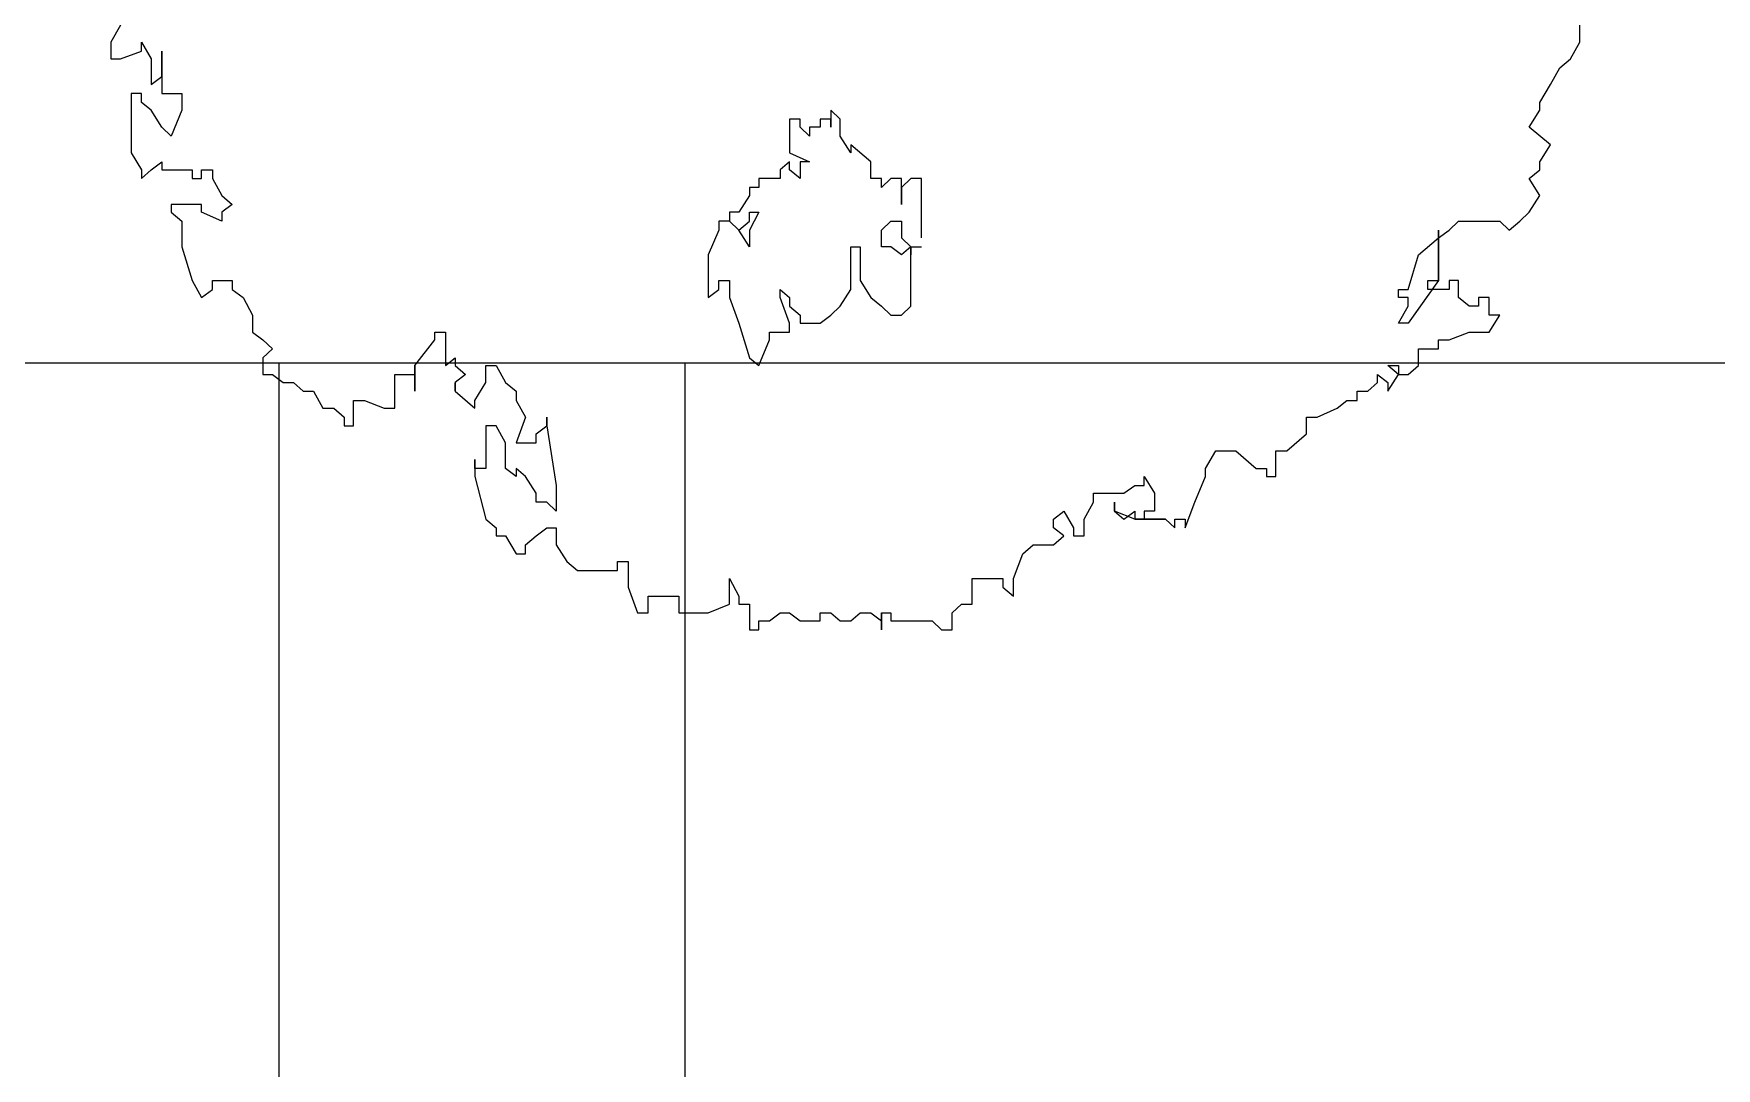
# Model space of a CAD drawing. Extents: x -30 to 1202, y 231 to 898.
# Drawn here: x 94.113 to 97.409, y 375.835 to 377.861 of the extents above; entities that cross this region are included whole.
import ezdxf

# ---------------------------------------------------------------- set-up
doc = ezdxf.new("R2010")
doc.units = 0
doc.header["$LTSCALE"] = 0.04
doc.layers.get('0').update_dxf_attribs({"linetype": 'CONTINUOUS'})
for name, color, linetype in [('0.1', 1, 'CONTINUOUS'), ('CONTORXXNP----00', 255, 'CONTINUOUS'), ('PISO', 1, 'CONTINUOUS')]:
    doc.layers.add(name, color=color, linetype=linetype)
doc.styles.get("Standard").update_dxf_attribs({"font": 'romans.shx'})

# ---------------------------------------------------------------- blocks, each defined once
blk = doc.blocks.new('ARB3')
at = {"color": 0}
for p, q in [((0.1356, 0.4713), (0.1137, 0.4713)), ((0.1466, 0.4652), (0.1356, 0.4713)), ((0.1524, 0.4583), (0.1466, 0.4652)), ((0.1634, 0.4521), (0.1524, 0.4583)), ((0.175, 0.4452), (0.1634, 0.4521)), ((0.2028, 0.4521), (0.1912, 0.4383)), ((0.2138, 0.4452), (0.2028, 0.4521)), ((0.1802, 0.4452), (0.175, 0.4452)), ((0.1912, 0.4383), (0.1802, 0.4452)), ((0.219, 0.4452), (0.2138, 0.4452)), ((0.2248, 0.4383), (0.219, 0.4452)), ((0.2358, 0.4452), (0.2248, 0.4383)), ((0.2467, 0.4383), (0.2358, 0.4452)), ((0.2525, 0.4321), (0.2467, 0.4383)), ((0.2584, 0.4252), (0.2525, 0.4321)), ((0.2525, 0.419), (0.2584, 0.4252)), ((0.2525, 0.3921), (0.2525, 0.419)), ((0.3249, 0.4121), (0.3139, 0.419)), ((0.3139, 0.419), (0.3139, 0.4121)), ((0.3139, 0.4121), (0.3023, 0.4121)), ((0.3023, 0.4121), (0.3023, 0.4052)), ((0.3249, 0.399), (0.3249, 0.4121)), ((0.3023, 0.4052), (0.3081, 0.4052)), ((0.3081, 0.399), (0.3023, 0.3921)), ((0.3081, 0.4052), (0.3081, 0.399)), ((0.3301, 0.386), (0.3249, 0.399)), ((0.2584, 0.386), (0.2525, 0.3921)), ((0.2635, 0.3791), (0.2584, 0.386)), ((0.3023, 0.3921), (0.2913, 0.3921)), ((0.2913, 0.3921), (0.2913, 0.386)), ((0.2913, 0.386), (0.2971, 0.386)), ((0.2971, 0.386), (0.2971, 0.3721)), ((0.3301, 0.3791), (0.3301, 0.386)), ((0.2913, 0.3791), (0.2584, 0.3791)), ((0.2584, 0.3791), (0.2913, 0.3791)), ((0.2745, 0.366), (0.2635, 0.3791)), ((0.2913, 0.3721), (0.2913, 0.3791)), ((0.2913, 0.3791), (0.3191, 0.3591)), ((0.3359, 0.3791), (0.3301, 0.3791)), ((0.3359, 0.366), (0.3359, 0.3791)), ((0.2971, 0.3591), (0.2745, 0.366)), ((0.2971, 0.3721), (0.2913, 0.3721)), ((0.3468, 0.366), (0.3359, 0.366)), ((0.3527, 0.3591), (0.3468, 0.366)), ((0.2971, 0.3529), (0.2971, 0.3591)), ((0.3023, 0.3529), (0.2971, 0.3529)), ((0.3081, 0.3591), (0.3023, 0.3591)), ((0.3023, 0.3591), (0.3023, 0.3529)), ((0.3191, 0.3529), (0.3081, 0.3591)), ((0.3191, 0.3591), (0.3191, 0.3529)), ((0.3527, 0.3529), (0.3468, 0.346)), ((0.3468, 0.346), (0.3468, 0.3529)), ((0.3468, 0.3529), (0.3527, 0.3529)), ((0.3527, 0.3529), (0.3527, 0.3591)), ((0.3636, 0.346), (0.3527, 0.3529)), ((0.3527, 0.3391), (0.3578, 0.346)), ((0.3578, 0.346), (0.3636, 0.346)), ((0.3578, 0.3391), (0.3527, 0.3391)), ((0.3636, 0.3329), (0.3578, 0.3391)), ((0.3636, 0.326), (0.3636, 0.3329)), ((0.3695, 0.326), (0.3636, 0.326)), ((0.3695, 0.3191), (0.3695, 0.326)), ((0.3746, 0.3129), (0.3695, 0.3191)), ((0.3804, 0.2998), (0.3746, 0.3129)), ((0.3804, 0.2929), (0.3804, 0.2998)), ((0.3914, 0.2929), (0.3804, 0.2929)), ((0.4024, 0.2799), (0.3914, 0.2929)), ((0.4024, 0.2729), (0.4024, 0.2799)), ((0.4192, 0.2729), (0.4024, 0.2729)), ((0.414, 0.2599), (0.414, 0.2668)), ((0.414, 0.2668), (0.4192, 0.2668)), ((0.4192, 0.2668), (0.4192, 0.2729)), ((0.4024, 0.2468), (0.414, 0.2599)), ((0.4024, 0.2337), (0.4024, 0.2468)), ((0.414, 0.2268), (0.4024, 0.2337)), ((0.4192, 0.2268), (0.414, 0.2268)), ((0.436, 0.2199), (0.4192, 0.2268)), ((0.4528, 0.2137), (0.436, 0.2199)), ((0.447, 0.2068), (0.447, 0.2137)), ((0.447, 0.2137), (0.4528, 0.2137)), ((0.447, 0.2007), (0.4528, 0.2068)), ((0.4528, 0.2068), (0.447, 0.2068)), ((0.447, 0.1807), (0.447, 0.2007)), ((0.4192, 0.1868), (0.4302, 0.1937)), ((0.425, 0.1868), (0.4192, 0.1868)), ((0.425, 0.1807), (0.425, 0.1868)), ((0.4302, 0.1937), (0.4418, 0.1937)), ((0.4418, 0.1937), (0.4418, 0.1868)), ((0.4418, 0.1868), (0.447, 0.1868)), ((0.447, 0.1868), (0.447, 0.1807)), ((0.4302, 0.1737), (0.425, 0.1807)), ((0.447, 0.1807), (0.4418, 0.1676)), ((0.447, 0.1737), (0.4418, 0.1807)), ((0.4418, 0.1807), (0.447, 0.1807)), ((0.4302, 0.1537), (0.4302, 0.1737)), ((0.4418, 0.1676), (0.436, 0.1676)), ((0.436, 0.1676), (0.4418, 0.1676)), ((0.4418, 0.1676), (0.447, 0.1737)), ((0.436, 0.1537), (0.4302, 0.1537)), ((0.447, 0.1476), (0.436, 0.1537)), ((0.4579, 0.1476), (0.447, 0.1476)), ((0.4579, 0.1407), (0.4579, 0.1476)), ((0.4418, 0.1345), (0.4528, 0.1407)), ((0.447, 0.1276), (0.4418, 0.1345)), ((0.4528, 0.1407), (0.4579, 0.1407)), ((0.4579, 0.1345), (0.4528, 0.1276)), ((0.4638, 0.1276), (0.4579, 0.1345)), ((0.4528, 0.1276), (0.447, 0.1276)), ((0.4638, 0.1145), (0.4638, 0.1276)), ((0.4696, 0.1076), (0.4638, 0.1145)), ((0.4857, 0.1015), (0.4696, 0.1076)), ((0.4973, 0.1015), (0.4857, 0.1015)), ((0.4915, 0.0945), (0.4973, 0.1015)), ((0.4857, 0.0745), (0.4857, 0.0945)), ((0.4857, 0.0945), (0.4915, 0.0945)), ((0.5025, 0.0745), (0.4857, 0.0745)), ((0.5025, 0.0676), (0.5025, 0.0745)), ((0.5083, 0.0615), (0.5025, 0.0676)), ((0.5193, 0.0615), (0.5083, 0.0615)), ((0.5193, 0.0546), (0.5193, 0.0615)), ((0.5135, 0.0484), (0.5193, 0.0546)), ((0.5135, 0.0215), (0.5135, 0.0484)), ((0.2635, 0.0415), (0.2248, 0.0415)), ((0.2248, 0.0415), (0.2248, 0.0346)), ((0.2248, 0.0346), (0.2306, 0.0284)), ((0.2635, 0.0284), (0.2693, 0.0346)), ((0.2693, 0.0346), (0.2693, 0.0415)), ((0.3081, 0.0346), (0.2693, 0.0346)), ((0.2693, 0.0346), (0.2745, 0.0284)), ((0.2693, 0.0346), (0.2745, 0.0346)), ((0.2745, 0.0346), (0.2693, 0.0346)), ((0.3139, 0.0284), (0.3081, 0.0346)), ((0.2416, 0.0284), (0.2248, 0.0284)), ((0.2248, 0.0284), (0.2248, 0.0215)), ((0.2306, 0.0284), (0.2416, 0.0284)), ((0.2525, 0.0215), (0.2525, 0.0284)), ((0.2525, 0.0284), (0.2635, 0.0284)), ((0.2745, 0.0284), (0.2693, 0.0215)), ((0.3139, 0.0215), (0.3139, 0.0284)), ((0.2248, 0.0215), (0.2306, 0.0153)), ((0.2306, 0.0153), (0.2248, 0.0153)), ((0.2248, 0.0153), (0.2248, 0.0084)), ((0.2584, 0.0153), (0.2525, 0.0215)), ((0.2693, 0.0153), (0.2584, 0.0153)), ((0.2693, 0.0215), (0.2693, 0.0153)), ((0.3023, 0.0084), (0.3081, 0.0153)), ((0.3081, 0.0153), (0.3139, 0.0215)), ((0.5083, 0.0153), (0.5083, 0.0215)), ((0.5083, 0.0215), (0.5135, 0.0215)), ((0.5083, 0.0084), (0.5135, 0.0153)), ((0.5193, 0.0153), (0.5083, 0.0153)), ((0.5135, 0.0153), (0.5193, 0.0153)), ((0.2138, 0.0084), (0.2028, -0.0047)), ((0.2248, 0.0084), (0.2138, 0.0084)), ((0.2693, -0.0047), (0.2693, 0.0015)), ((0.2693, 0.0015), (0.2913, 0.0015)), ((0.2913, 0.0015), (0.3023, 0.0084)), ((0.5083, 0.0015), (0.5083, 0.0084)), ((0.5135, -0.0047), (0.5083, 0.0015)), ((0.208, -0.0047), (0.197, -0.0116)), ((0.2028, -0.0047), (0.208, -0.0047)), ((0.2971, -0.0047), (0.2693, -0.0047)), ((0.3081, -0.0116), (0.2971, -0.0047)), ((0.5135, -0.0116), (0.5135, -0.0047)), ((0.186, -0.0116), (0.1802, -0.0177)), ((0.1802, -0.0177), (0.1912, -0.0177)), ((0.197, -0.0116), (0.186, -0.0116)), ((0.1912, -0.0177), (0.186, -0.0177)), ((0.186, -0.0177), (0.186, -0.0247)), ((0.3139, -0.0177), (0.3081, -0.0116)), ((0.3191, -0.0247), (0.3139, -0.0177)), ((0.5083, -0.0177), (0.5135, -0.0116)), ((0.5083, -0.0247), (0.5083, -0.0177)), ((0.186, -0.0247), (0.1912, -0.0247)), ((0.1912, -0.0247), (0.1912, -0.0316)), ((0.1912, -0.0316), (0.197, -0.0316)), ((0.197, -0.0316), (0.1912, -0.0377)), ((0.208, -0.0446), (0.2138, -0.0316)), ((0.2138, -0.0316), (0.2138, -0.0377)), ((0.3191, -0.0377), (0.3191, -0.0247)), ((0.5135, -0.0247), (0.5083, -0.0247)), ((0.5135, -0.0377), (0.5135, -0.0247)), ((0.1912, -0.0377), (0.186, -0.0377)), ((0.186, -0.0377), (0.186, -0.0446)), ((0.2138, -0.0377), (0.2248, -0.0377)), ((0.2248, -0.0377), (0.219, -0.0446)), ((0.3081, -0.0446), (0.3139, -0.0377)), ((0.3139, -0.0377), (0.3191, -0.0377)), ((0.5083, -0.0446), (0.5135, -0.0377)), ((0.186, -0.0446), (0.208, -0.0446)), ((0.219, -0.0446), (0.2138, -0.0446)), ((0.2138, -0.0446), (0.219, -0.0508)), ((0.219, -0.0508), (0.2248, -0.0508)), ((0.2248, -0.0508), (0.2248, -0.0646)), ((0.2971, -0.0508), (0.3023, -0.0446)), ((0.3023, -0.0508), (0.2971, -0.0508)), ((0.3191, -0.0446), (0.3023, -0.0508)), ((0.3023, -0.0446), (0.3081, -0.0446)), ((0.3249, -0.0446), (0.3191, -0.0446)), ((0.3249, -0.0577), (0.3249, -0.0446)), ((0.5083, -0.0508), (0.5083, -0.0446)), ((0.5135, -0.0577), (0.5083, -0.0508)), ((0.2248, -0.0646), (0.2306, -0.0646)), ((0.2306, -0.0646), (0.2306, -0.0708)), ((0.2467, -0.0708), (0.2467, -0.0646)), ((0.2467, -0.0646), (0.2584, -0.0708)), ((0.3301, -0.0577), (0.3249, -0.0577)), ((0.3468, -0.0646), (0.3301, -0.0577)), ((0.3417, -0.0708), (0.3468, -0.0646)), ((0.5135, -0.0646), (0.5135, -0.0577)), ((0.5193, -0.0646), (0.5135, -0.0646)), ((0.5193, -0.0708), (0.5193, -0.0646)), ((0.2306, -0.0708), (0.2358, -0.0708)), ((0.2358, -0.0708), (0.2467, -0.0777)), ((0.2525, -0.0708), (0.2467, -0.0708)), ((0.2584, -0.0777), (0.2525, -0.0708)), ((0.2584, -0.0708), (0.2693, -0.0708)), ((0.2693, -0.0708), (0.2584, -0.0777)), ((0.3191, -0.0777), (0.3417, -0.0708)), ((0.5025, -0.0777), (0.5025, -0.0708)), ((0.5025, -0.0708), (0.5193, -0.0708)), ((0.2467, -0.0777), (0.2467, -0.0839)), ((0.2467, -0.0839), (0.2525, -0.0839)), ((0.2525, -0.0839), (0.2584, -0.0777)), ((0.2584, -0.0777), (0.2525, -0.0839)), ((0.2525, -0.0839), (0.2525, -0.0908)), ((0.2913, -0.0908), (0.2913, -0.0839)), ((0.2913, -0.0839), (0.3023, -0.0839)), ((0.3023, -0.0839), (0.3191, -0.0777)), ((0.4857, -0.0839), (0.4973, -0.0777)), ((0.5025, -0.0839), (0.4857, -0.0839)), ((0.4973, -0.0777), (0.5025, -0.0777)), ((0.5083, -0.0977), (0.5025, -0.0839)), ((0.2525, -0.0908), (0.2584, -0.0908)), ((0.2584, -0.0908), (0.2745, -0.0977)), ((0.2745, -0.0977), (0.3023, -0.0977)), ((0.2971, -0.0908), (0.2913, -0.0908)), ((0.3023, -0.0977), (0.2971, -0.0908)), ((0.5083, -0.1169), (0.5083, -0.0977)), ((0.4973, -0.1369), (0.4973, -0.1169)), ((0.4973, -0.1169), (0.5083, -0.1169)), ((0.5083, -0.1369), (0.4973, -0.1369)), ((0.5083, -0.1438), (0.5083, -0.1369)), ((0.4747, -0.1569), (0.4747, -0.15)), ((0.4747, -0.15), (0.4915, -0.15)), ((0.4915, -0.15), (0.5083, -0.1438)), ((0.4805, -0.1569), (0.4747, -0.1569)), ((0.4805, -0.1831), (0.4805, -0.1569)), ((0.4747, -0.19), (0.4805, -0.1831)), ((0.3862, -0.2031), (0.425, -0.1969)), ((0.425, -0.1969), (0.4418, -0.1969)), ((0.4418, -0.1969), (0.436, -0.2031)), ((0.4528, -0.2031), (0.4528, -0.1969)), ((0.4528, -0.1969), (0.4638, -0.1969)), ((0.4638, -0.1969), (0.4747, -0.19)), ((0.3862, -0.2031), (0.3804, -0.2031)), ((0.3804, -0.2031), (0.3862, -0.2031)), ((0.3914, -0.21), (0.3862, -0.2031)), ((0.436, -0.2031), (0.436, -0.21)), ((0.4579, -0.21), (0.4528, -0.2031)), ((0.3695, -0.223), (0.3804, -0.2169)), ((0.3804, -0.2169), (0.3972, -0.223)), ((0.3972, -0.21), (0.3914, -0.21)), ((0.3972, -0.223), (0.3972, -0.21)), ((0.4192, -0.2169), (0.414, -0.223)), ((0.4302, -0.21), (0.4192, -0.2169)), ((0.436, -0.21), (0.4302, -0.21)), ((0.4638, -0.2169), (0.4579, -0.21)), ((0.4696, -0.2169), (0.4638, -0.2169)), ((0.4696, -0.223), (0.4696, -0.2169)), ((0.3468, -0.2361), (0.3578, -0.23)), ((0.3578, -0.23), (0.3636, -0.223)), ((0.3636, -0.223), (0.3695, -0.223)), ((0.3972, -0.23), (0.3862, -0.2361)), ((0.414, -0.23), (0.3972, -0.23)), ((0.414, -0.223), (0.4192, -0.223)), ((0.4192, -0.223), (0.414, -0.23)), ((0.4579, -0.23), (0.4696, -0.223)), ((0.4579, -0.2361), (0.4579, -0.23)), ((0.3468, -0.243), (0.3468, -0.2361)), ((0.3862, -0.2361), (0.3862, -0.243)), ((0.447, -0.243), (0.4528, -0.2361)), ((0.4528, -0.2361), (0.4579, -0.2361)), ((0.3578, -0.243), (0.3468, -0.243)), ((0.3695, -0.25), (0.3578, -0.243)), ((0.3636, -0.263), (0.3746, -0.25)), ((0.3746, -0.25), (0.3695, -0.25)), ((0.3862, -0.243), (0.414, -0.243)), ((0.414, -0.25), (0.4082, -0.25)), ((0.4082, -0.25), (0.4192, -0.25)), ((0.414, -0.243), (0.414, -0.25)), ((0.4192, -0.25), (0.447, -0.243)), ((0.3468, -0.2692), (0.3417, -0.263)), ((0.3417, -0.263), (0.3468, -0.263)), ((0.3468, -0.263), (0.3527, -0.2561)), ((0.3527, -0.2561), (0.3578, -0.263)), ((0.3578, -0.263), (0.3636, -0.263)), ((0.3636, -0.263), (0.3578, -0.263)), ((0.3578, -0.263), (0.3636, -0.263)), ((0.3249, -0.2761), (0.3249, -0.2692)), ((0.3249, -0.2692), (0.3468, -0.2692)), ((0.3301, -0.2761), (0.3249, -0.2761)), ((0.3468, -0.2892), (0.3301, -0.2761)), ((0.3636, -0.2892), (0.3468, -0.2892)), ((0.3527, -0.3022), (0.3527, -0.2892)), ((0.3527, -0.2892), (0.3636, -0.2892)), ((0.3746, -0.3022), (0.3527, -0.3022)), ((0.3746, -0.3092), (0.3746, -0.3022)), ((0.3695, -0.3222), (0.3746, -0.3092)), ((0.3695, -0.3292), (0.3695, -0.3222)), ((0.3862, -0.3292), (0.3695, -0.3292)), ((0.3862, -0.3353), (0.3862, -0.3292)), ((0.3746, -0.3422), (0.3804, -0.3353)), ((0.3804, -0.3353), (0.3862, -0.3353)), ((0.3636, -0.3553), (0.3746, -0.3492)), ((0.3746, -0.3492), (0.3746, -0.3422)), ((0.3578, -0.3684), (0.3636, -0.3622)), ((0.3636, -0.3622), (0.3636, -0.3553)), ((0.3578, -0.3753), (0.3578, -0.3684)), ((0.3301, -0.3884), (0.3359, -0.3822)), ((0.3359, -0.3822), (0.3417, -0.3884)), ((0.3527, -0.3822), (0.3578, -0.3753)), ((0.3527, -0.3884), (0.3527, -0.3822)), ((0.3023, -0.4014), (0.3139, -0.3953)), ((0.3139, -0.3953), (0.3249, -0.3953)), ((0.3249, -0.3953), (0.3301, -0.3884)), ((0.3417, -0.3884), (0.3527, -0.3884)), ((0.2971, -0.4084), (0.3023, -0.4014)), ((0.2248, -0.4214), (0.2358, -0.4153)), ((0.2358, -0.4153), (0.2416, -0.4084)), ((0.2416, -0.4084), (0.2467, -0.4153)), ((0.2467, -0.4153), (0.2525, -0.4153)), ((0.2525, -0.4153), (0.2467, -0.4284)), ((0.2913, -0.4214), (0.2913, -0.4084)), ((0.2913, -0.4084), (0.2971, -0.4084)), ((0.219, -0.4284), (0.219, -0.4214)), ((0.219, -0.4214), (0.2248, -0.4214)), ((0.2248, -0.4284), (0.219, -0.4284)), ((0.2248, -0.4345), (0.2248, -0.4284)), ((0.2467, -0.4284), (0.2416, -0.4284)), ((0.2416, -0.4284), (0.2416, -0.4484)), ((0.2971, -0.4214), (0.2913, -0.4214)), ((0.2913, -0.4345), (0.3023, -0.4284)), ((0.3023, -0.4284), (0.2971, -0.4214)), ((0.219, -0.4545), (0.219, -0.4345)), ((0.219, -0.4345), (0.2248, -0.4345)), ((0.2693, -0.4414), (0.2913, -0.4345)), ((0.1692, -0.4545), (0.1692, -0.4414)), ((0.1692, -0.4414), (0.1802, -0.4414)), ((0.1802, -0.4414), (0.197, -0.4484)), ((0.197, -0.4484), (0.1912, -0.4545)), ((0.2416, -0.4484), (0.2467, -0.4484)), ((0.2467, -0.4484), (0.2525, -0.4414)), ((0.2525, -0.4414), (0.2693, -0.4414)), ((0.1582, -0.4545), (0.1415, -0.4545)), ((0.1415, -0.4545), (0.1692, -0.4545)), ((0.1634, -0.4614), (0.1582, -0.4545)), ((0.1912, -0.4545), (0.1802, -0.4614)), ((0.219, -0.4614), (0.2138, -0.4545)), ((0.2138, -0.4545), (0.219, -0.4545)), ((0.1356, -0.4676), (0.1466, -0.4614)), ((0.1415, -0.4676), (0.1356, -0.4676)), ((0.1466, -0.4814), (0.1415, -0.4676)), ((0.1466, -0.4614), (0.1634, -0.4614)), ((0.175, -0.4676), (0.1692, -0.4676)), ((0.1692, -0.4676), (0.1692, -0.4745)), ((0.1802, -0.4614), (0.175, -0.4676)), ((0.208, -0.4745), (0.219, -0.4676)), ((0.2248, -0.4676), (0.219, -0.4614)), ((0.219, -0.4676), (0.2248, -0.4676)), ((0.1247, -0.4814), (0.1356, -0.4876)), ((0.1466, -0.4876), (0.1466, -0.4814)), ((0.1692, -0.4745), (0.208, -0.4745)), ((0.1356, -0.4876), (0.1466, -0.4876))]:
    blk.add_line(p, q, dxfattribs=at)
at = {"layer": 'CONTORXXNP----00'}
for p, q in [((0.1356, 0.4713), (0.1137, 0.4713)), ((0.1466, 0.4652), (0.1356, 0.4713)), ((0.1524, 0.4583), (0.1466, 0.4652)), ((0.1634, 0.4521), (0.1524, 0.4583)), ((0.175, 0.4452), (0.1634, 0.4521)), ((0.2028, 0.4521), (0.1912, 0.4383)), ((0.2138, 0.4452), (0.2028, 0.4521)), ((0.1802, 0.4452), (0.175, 0.4452)), ((0.1912, 0.4383), (0.1802, 0.4452)), ((0.219, 0.4452), (0.2138, 0.4452)), ((0.2248, 0.4383), (0.219, 0.4452)), ((0.2358, 0.4452), (0.2248, 0.4383)), ((0.2467, 0.4383), (0.2358, 0.4452)), ((0.2525, 0.4321), (0.2467, 0.4383)), ((0.2584, 0.4252), (0.2525, 0.4321)), ((0.2525, 0.419), (0.2584, 0.4252)), ((0.2525, 0.3921), (0.2525, 0.419)), ((0.3139, 0.419), (0.3139, 0.4121)), ((0.3249, 0.4121), (0.3139, 0.419)), ((0.3023, 0.4121), (0.3023, 0.4052)), ((0.3139, 0.4121), (0.3023, 0.4121)), ((0.3249, 0.399), (0.3249, 0.4121)), ((0.3023, 0.4052), (0.3081, 0.4052)), ((0.3081, 0.399), (0.3023, 0.3921)), ((0.3081, 0.4052), (0.3081, 0.399)), ((0.3301, 0.386), (0.3249, 0.399)), ((0.2584, 0.386), (0.2525, 0.3921)), ((0.2635, 0.3791), (0.2584, 0.386)), ((0.2913, 0.3921), (0.2913, 0.386)), ((0.3023, 0.3921), (0.2913, 0.3921)), ((0.2913, 0.386), (0.2971, 0.386)), ((0.2971, 0.386), (0.2971, 0.3749)), ((0.3301, 0.3791), (0.3301, 0.386)), ((0.2745, 0.366), (0.2635, 0.3791)), ((0.2971, 0.3749), (0.3191, 0.3591)), ((0.3359, 0.3791), (0.3301, 0.3791)), ((0.3359, 0.366), (0.3359, 0.3791)), ((0.2971, 0.3591), (0.2745, 0.366)), ((0.3468, 0.366), (0.3359, 0.366)), ((0.3527, 0.3591), (0.3468, 0.366)), ((0.2971, 0.3529), (0.2971, 0.3591)), ((0.3023, 0.3529), (0.2971, 0.3529)), ((0.3023, 0.3591), (0.3023, 0.3529)), ((0.3081, 0.3591), (0.3023, 0.3591)), ((0.3191, 0.3529), (0.3081, 0.3591)), ((0.3191, 0.3591), (0.3191, 0.3529)), ((0.3527, 0.3529), (0.3527, 0.3591)), ((0.3636, 0.346), (0.3527, 0.3529)), ((0.3527, 0.3391), (0.3578, 0.346)), ((0.3578, 0.346), (0.3636, 0.346)), ((0.3578, 0.3391), (0.3527, 0.3391)), ((0.3636, 0.3329), (0.3578, 0.3391)), ((0.3636, 0.326), (0.3636, 0.3329)), ((0.3695, 0.326), (0.3636, 0.326)), ((0.3695, 0.3191), (0.3695, 0.326)), ((0.3746, 0.3129), (0.3695, 0.3191)), ((0.3804, 0.2998), (0.3746, 0.3129)), ((0.3804, 0.2929), (0.3804, 0.2998)), ((0.3914, 0.2929), (0.3804, 0.2929)), ((0.4024, 0.2799), (0.3914, 0.2929)), ((0.4024, 0.2729), (0.4024, 0.2799)), ((0.4192, 0.2729), (0.4024, 0.2729)), ((0.414, 0.2668), (0.4192, 0.2668)), ((0.414, 0.2599), (0.414, 0.2668)), ((0.4192, 0.2668), (0.4192, 0.2729)), ((0.4024, 0.2468), (0.414, 0.2599)), ((0.4024, 0.2337), (0.4024, 0.2468)), ((0.414, 0.2268), (0.4024, 0.2337)), ((0.4192, 0.2268), (0.414, 0.2268)), ((0.436, 0.2199), (0.4192, 0.2268)), ((0.4528, 0.2137), (0.436, 0.2199)), ((0.447, 0.2137), (0.4528, 0.2137)), ((0.447, 0.2068), (0.447, 0.2137)), ((0.4528, 0.2068), (0.447, 0.2068)), ((0.447, 0.2007), (0.4528, 0.2068)), ((0.447, 0.2007), (0.447, 0.1868)), ((0.4192, 0.1868), (0.4302, 0.1937)), ((0.425, 0.1868), (0.4192, 0.1868)), ((0.425, 0.1807), (0.425, 0.1868)), ((0.4302, 0.1937), (0.4418, 0.1937)), ((0.4418, 0.1937), (0.4418, 0.1868)), ((0.4418, 0.1868), (0.447, 0.1868)), ((0.4302, 0.1737), (0.425, 0.1807)), ((0.4302, 0.1537), (0.4302, 0.1737)), ((0.436, 0.1537), (0.4302, 0.1537)), ((0.447, 0.1476), (0.436, 0.1537)), ((0.4579, 0.1476), (0.447, 0.1476)), ((0.4579, 0.1407), (0.4579, 0.1476)), ((0.4418, 0.1345), (0.4528, 0.1407)), ((0.447, 0.1276), (0.4418, 0.1345)), ((0.4528, 0.1407), (0.4579, 0.1407)), ((0.4579, 0.1345), (0.4528, 0.1276)), ((0.4638, 0.1276), (0.4579, 0.1345)), ((0.4528, 0.1276), (0.447, 0.1276)), ((0.4638, 0.1145), (0.4638, 0.1276)), ((0.4696, 0.1076), (0.4638, 0.1145)), ((0.4857, 0.1015), (0.4696, 0.1076)), ((0.4973, 0.1015), (0.4857, 0.1015)), ((0.4915, 0.0945), (0.4973, 0.1015)), ((0.4857, 0.0945), (0.4915, 0.0945)), ((0.4857, 0.0745), (0.4857, 0.0945)), ((0.5025, 0.0745), (0.4857, 0.0745)), ((0.5025, 0.0676), (0.5025, 0.0745)), ((0.5083, 0.0615), (0.5025, 0.0676)), ((0.5193, 0.0615), (0.5083, 0.0615)), ((0.5193, 0.0546), (0.5193, 0.0615)), ((0.5135, 0.0484), (0.5193, 0.0546)), ((0.5135, 0.0215), (0.5135, 0.0484)), ((0.5083, 0.0215), (0.5135, 0.0215)), ((0.5083, 0.0153), (0.5083, 0.0215)), ((0.5083, 0.0153), (0.5135, 0.0153)), ((0.5083, 0.0084), (0.5135, 0.0153)), ((0.5083, 0.0015), (0.5083, 0.0084)), ((0.5135, -0.0047), (0.5083, 0.0015)), ((0.5135, -0.0116), (0.5135, -0.0047)), ((0.5083, -0.0177), (0.5135, -0.0116)), ((0.5083, -0.0247), (0.5083, -0.0177)), ((0.5135, -0.0247), (0.5083, -0.0247)), ((0.5135, -0.0377), (0.5135, -0.0247)), ((0.5083, -0.0446), (0.5135, -0.0377)), ((0.5083, -0.0508), (0.5083, -0.0446)), ((0.5135, -0.0577), (0.5083, -0.0508)), ((0.5135, -0.0646), (0.5135, -0.0577)), ((0.5193, -0.0646), (0.5135, -0.0646)), ((0.5193, -0.0708), (0.5193, -0.0646)), ((0.5025, -0.0708), (0.5193, -0.0708)), ((0.5025, -0.0777), (0.5025, -0.0708)), ((0.4857, -0.0839), (0.4973, -0.0777)), ((0.5025, -0.0839), (0.4857, -0.0839)), ((0.4973, -0.0777), (0.5025, -0.0777)), ((0.5083, -0.0977), (0.5025, -0.0839)), ((0.5083, -0.1169), (0.5083, -0.0977)), ((0.4973, -0.1169), (0.5083, -0.1169)), ((0.4973, -0.1369), (0.4973, -0.1169)), ((0.5083, -0.1369), (0.4973, -0.1369)), ((0.5083, -0.1438), (0.5083, -0.1369)), ((0.4747, -0.15), (0.4915, -0.15)), ((0.4747, -0.1569), (0.4747, -0.15)), ((0.4915, -0.15), (0.5083, -0.1438)), ((0.4805, -0.1569), (0.4747, -0.1569)), ((0.4805, -0.1831), (0.4805, -0.1569)), ((0.4747, -0.19), (0.4805, -0.1831)), ((0.3862, -0.2031), (0.425, -0.1969)), ((0.425, -0.1969), (0.4418, -0.1969)), ((0.4418, -0.1969), (0.436, -0.2031)), ((0.4528, -0.1969), (0.4638, -0.1969)), ((0.4528, -0.2031), (0.4528, -0.1969)), ((0.4638, -0.1969), (0.4747, -0.19)), ((0.3914, -0.21), (0.3862, -0.2031)), ((0.436, -0.2031), (0.436, -0.21)), ((0.4579, -0.21), (0.4528, -0.2031)), ((0.3695, -0.223), (0.3804, -0.2169)), ((0.3804, -0.2169), (0.3972, -0.223)), ((0.3972, -0.21), (0.3914, -0.21)), ((0.3972, -0.223), (0.3972, -0.21)), ((0.4192, -0.2169), (0.414, -0.223)), ((0.4302, -0.21), (0.4192, -0.2169)), ((0.436, -0.21), (0.4302, -0.21)), ((0.4638, -0.2169), (0.4579, -0.21)), ((0.4696, -0.2169), (0.4638, -0.2169)), ((0.4696, -0.223), (0.4696, -0.2169)), ((0.3468, -0.2361), (0.3578, -0.23)), ((0.3578, -0.23), (0.3636, -0.223)), ((0.3636, -0.223), (0.3695, -0.223)), ((0.3972, -0.23), (0.3862, -0.2361)), ((0.414, -0.23), (0.3972, -0.23)), ((0.4192, -0.223), (0.414, -0.23)), ((0.414, -0.223), (0.4192, -0.223)), ((0.4579, -0.23), (0.4696, -0.223)), ((0.4579, -0.2361), (0.4579, -0.23)), ((0.3468, -0.243), (0.3468, -0.2361)), ((0.3862, -0.2361), (0.3862, -0.243)), ((0.447, -0.243), (0.4528, -0.2361)), ((0.4528, -0.2361), (0.4579, -0.2361)), ((0.3578, -0.243), (0.3468, -0.243)), ((0.3695, -0.25), (0.3578, -0.243)), ((0.3636, -0.263), (0.3746, -0.25)), ((0.3746, -0.25), (0.3695, -0.25)), ((0.3862, -0.243), (0.414, -0.243)), ((0.414, -0.243), (0.414, -0.25)), ((0.414, -0.25), (0.4192, -0.25)), ((0.4192, -0.25), (0.447, -0.243)), ((0.3417, -0.263), (0.3468, -0.263)), ((0.3468, -0.2692), (0.3417, -0.263)), ((0.3468, -0.263), (0.3527, -0.2561)), ((0.3527, -0.2561), (0.3578, -0.263)), ((0.3578, -0.263), (0.3636, -0.263)), ((0.3636, -0.263), (0.3578, -0.263)), ((0.3578, -0.263), (0.3636, -0.263)), ((0.3249, -0.2692), (0.3468, -0.2692)), ((0.3249, -0.2761), (0.3249, -0.2692)), ((0.3301, -0.2761), (0.3249, -0.2761)), ((0.3468, -0.2892), (0.3301, -0.2761)), ((0.3468, -0.2892), (0.3527, -0.2892)), ((0.3527, -0.3022), (0.3527, -0.2892)), ((0.3746, -0.3022), (0.3527, -0.3022)), ((0.3746, -0.3092), (0.3746, -0.3022)), ((0.3695, -0.3222), (0.3746, -0.3092)), ((0.3695, -0.3292), (0.3695, -0.3222)), ((0.3862, -0.3292), (0.3695, -0.3292)), ((0.3862, -0.3353), (0.3862, -0.3292)), ((0.3746, -0.3422), (0.3804, -0.3353)), ((0.3804, -0.3353), (0.3862, -0.3353)), ((0.3636, -0.3553), (0.3746, -0.3492)), ((0.3746, -0.3492), (0.3746, -0.3422)), ((0.3578, -0.3684), (0.3636, -0.3622)), ((0.3636, -0.3622), (0.3636, -0.3553)), ((0.3578, -0.3753), (0.3578, -0.3684)), ((0.3301, -0.3884), (0.3359, -0.3822)), ((0.3359, -0.3822), (0.3417, -0.3884)), ((0.3527, -0.3822), (0.3578, -0.3753)), ((0.3527, -0.3884), (0.3527, -0.3822)), ((0.3023, -0.4014), (0.3139, -0.3953)), ((0.3139, -0.3953), (0.3249, -0.3953)), ((0.3249, -0.3953), (0.3301, -0.3884)), ((0.3417, -0.3884), (0.3527, -0.3884)), ((0.2971, -0.4084), (0.3023, -0.4014)), ((0.2248, -0.4214), (0.2358, -0.4153)), ((0.2358, -0.4153), (0.2416, -0.4084)), ((0.2416, -0.4084), (0.2467, -0.4153)), ((0.2525, -0.4153), (0.2467, -0.4284)), ((0.2467, -0.4153), (0.2525, -0.4153)), ((0.2913, -0.4084), (0.2971, -0.4084)), ((0.2913, -0.4214), (0.2913, -0.4084)), ((0.219, -0.4214), (0.2248, -0.4214)), ((0.219, -0.4284), (0.219, -0.4214)), ((0.2248, -0.4284), (0.219, -0.4284)), ((0.2248, -0.4345), (0.2248, -0.4284)), ((0.2416, -0.4284), (0.2416, -0.4484)), ((0.2467, -0.4284), (0.2416, -0.4284)), ((0.2971, -0.4214), (0.2913, -0.4214)), ((0.2913, -0.4345), (0.3023, -0.4284)), ((0.3023, -0.4284), (0.2971, -0.4214)), ((0.219, -0.4345), (0.2248, -0.4345)), ((0.219, -0.4545), (0.219, -0.4345)), ((0.2693, -0.4414), (0.2913, -0.4345)), ((0.1692, -0.4414), (0.1802, -0.4414)), ((0.1692, -0.4545), (0.1692, -0.4414)), ((0.1802, -0.4414), (0.197, -0.4484)), ((0.197, -0.4484), (0.1912, -0.4545)), ((0.2416, -0.4484), (0.2467, -0.4484)), ((0.2467, -0.4484), (0.2525, -0.4414)), ((0.2525, -0.4414), (0.2693, -0.4414)), ((0.1582, -0.4545), (0.1692, -0.4545)), ((0.1634, -0.4614), (0.1582, -0.4545)), ((0.1912, -0.4545), (0.1802, -0.4614)), ((0.2138, -0.4545), (0.219, -0.4545)), ((0.219, -0.4614), (0.2138, -0.4545)), ((0.1356, -0.4676), (0.1466, -0.4614)), ((0.1415, -0.4676), (0.1356, -0.4676)), ((0.1466, -0.4814), (0.1415, -0.4676)), ((0.1466, -0.4614), (0.1634, -0.4614)), ((0.1692, -0.4676), (0.1692, -0.4745)), ((0.175, -0.4676), (0.1692, -0.4676)), ((0.1802, -0.4614), (0.175, -0.4676)), ((0.208, -0.4745), (0.219, -0.4676)), ((0.2248, -0.4676), (0.219, -0.4614)), ((0.219, -0.4676), (0.2248, -0.4676)), ((0.1247, -0.4814), (0.1356, -0.4876)), ((0.1466, -0.4876), (0.1466, -0.4814)), ((0.1692, -0.4745), (0.208, -0.4745)), ((0.1356, -0.4876), (0.1466, -0.4876))]:
    blk.add_line(p, q, dxfattribs=at)
at = {"flags": 11}
blk.add_attdef('CENTROIDE', (-0.1114, -0.0329), '', height=0.0504, dxfattribs=at)

msp = doc.modelspace()

# ---------------------------------------------------------------- linework, layer by layer
at = {"layer": '0.1'}
for p, q in [((94.5943, 371.3914), (94.5943, 377.2157)), ((95.3895, 371.3914), (95.3895, 377.2157))]:
    msp.add_line(p, q, dxfattribs=at)
at = {"layer": 'PISO'}
msp.add_line((106.1333, 377.2157), (78.6094, 377.2157), dxfattribs=at)
for centre, radius, start, end in [((84.0168, 355.3673), 32.3718, 43.07168, 91.87183), ((84.1672, 355.5896), 31.1658, 44.8168, 92.22102)]:
    msp.add_arc(centre, radius, start, end, dxfattribs=at)

# ---------------------------------------------------------------- block references
at = {"layer": 'PISO', "xscale": 3, "yscale": 3, "zscale": 3, "rotation": 270}
msp.add_blockref('ARB3', (95.7275, 378.2514), dxfattribs=at)

doc.saveas('drawing.dxf')
